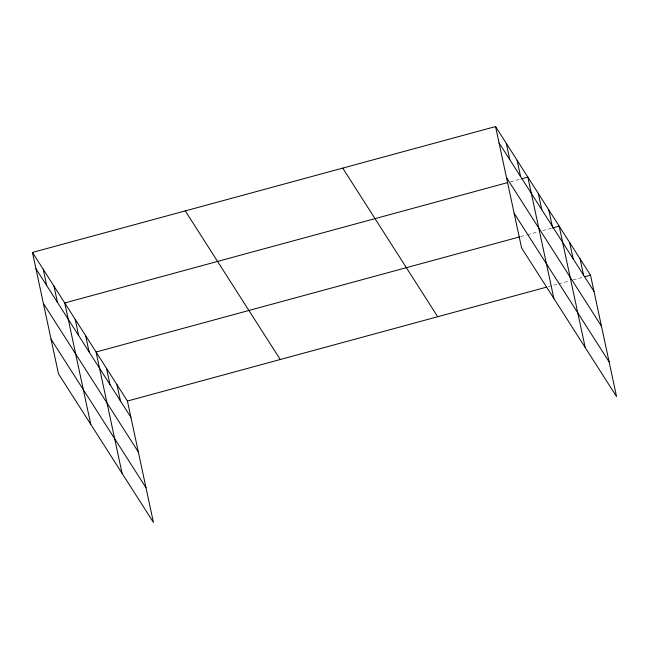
<?xml version="1.0" encoding="UTF-8"?>
<svg xmlns="http://www.w3.org/2000/svg" width="649" height="649" viewBox="0 0 649 649"><rect width="100%" height="100%" fill="white"/><g stroke="black" fill="none" stroke-linecap="round" stroke-linejoin="round"><path stroke-width="0.49" stroke-dasharray="3.25 2.43" d="M510.544 181.801L520.157 179.189M520.741 236.593L526.509 235.027M527.467 234.768L538.045 231.896M542.848 230.59L551.496 228.237M548.235 286.68L557.848 284.067M558.813 283.808L569.384 280.936M573.229 279.889L582.843 277.277"/><path stroke-width="0.97" d="M32.45 252.437L127.423 401.05L153.44 522.429L58.475 373.808L32.45 252.437L495.56 126.571L590.525 275.192L616.55 396.563L521.577 247.95L495.56 126.571M507.664 182.588L64.738 302.961L90.763 424.341M521.123 178.929L527.848 177.104L553.873 298.483M519.784 236.853L96.076 352.009L122.101 473.389M552.461 227.977L559.187 226.144L585.211 347.523M127.423 401.05L546.312 287.207M584.765 276.758L590.525 275.192M499.049 142.861L594.022 291.482M506.488 177.542L601.453 326.163M514.146 213.27L609.119 361.891M342.729 168.107L437.702 316.72M185.273 210.901L280.246 359.514M35.946 268.727L130.911 417.339M43.378 303.408L138.351 452.02M51.036 339.135L146.009 487.748M580.084 258.837L583.573 275.135M569.635 242.491L573.132 258.789M548.746 209.797L552.234 226.087M538.297 193.451L541.785 209.741M517.083 160.254L520.579 176.552M506.325 143.413L509.814 159.711M116.974 384.703L120.463 400.993M106.525 368.356L110.022 384.646M85.636 335.655L89.124 351.953M75.187 319.308L78.683 335.606M53.981 286.12L57.469 302.41M43.215 269.278L46.704 285.568"/></g></svg>
